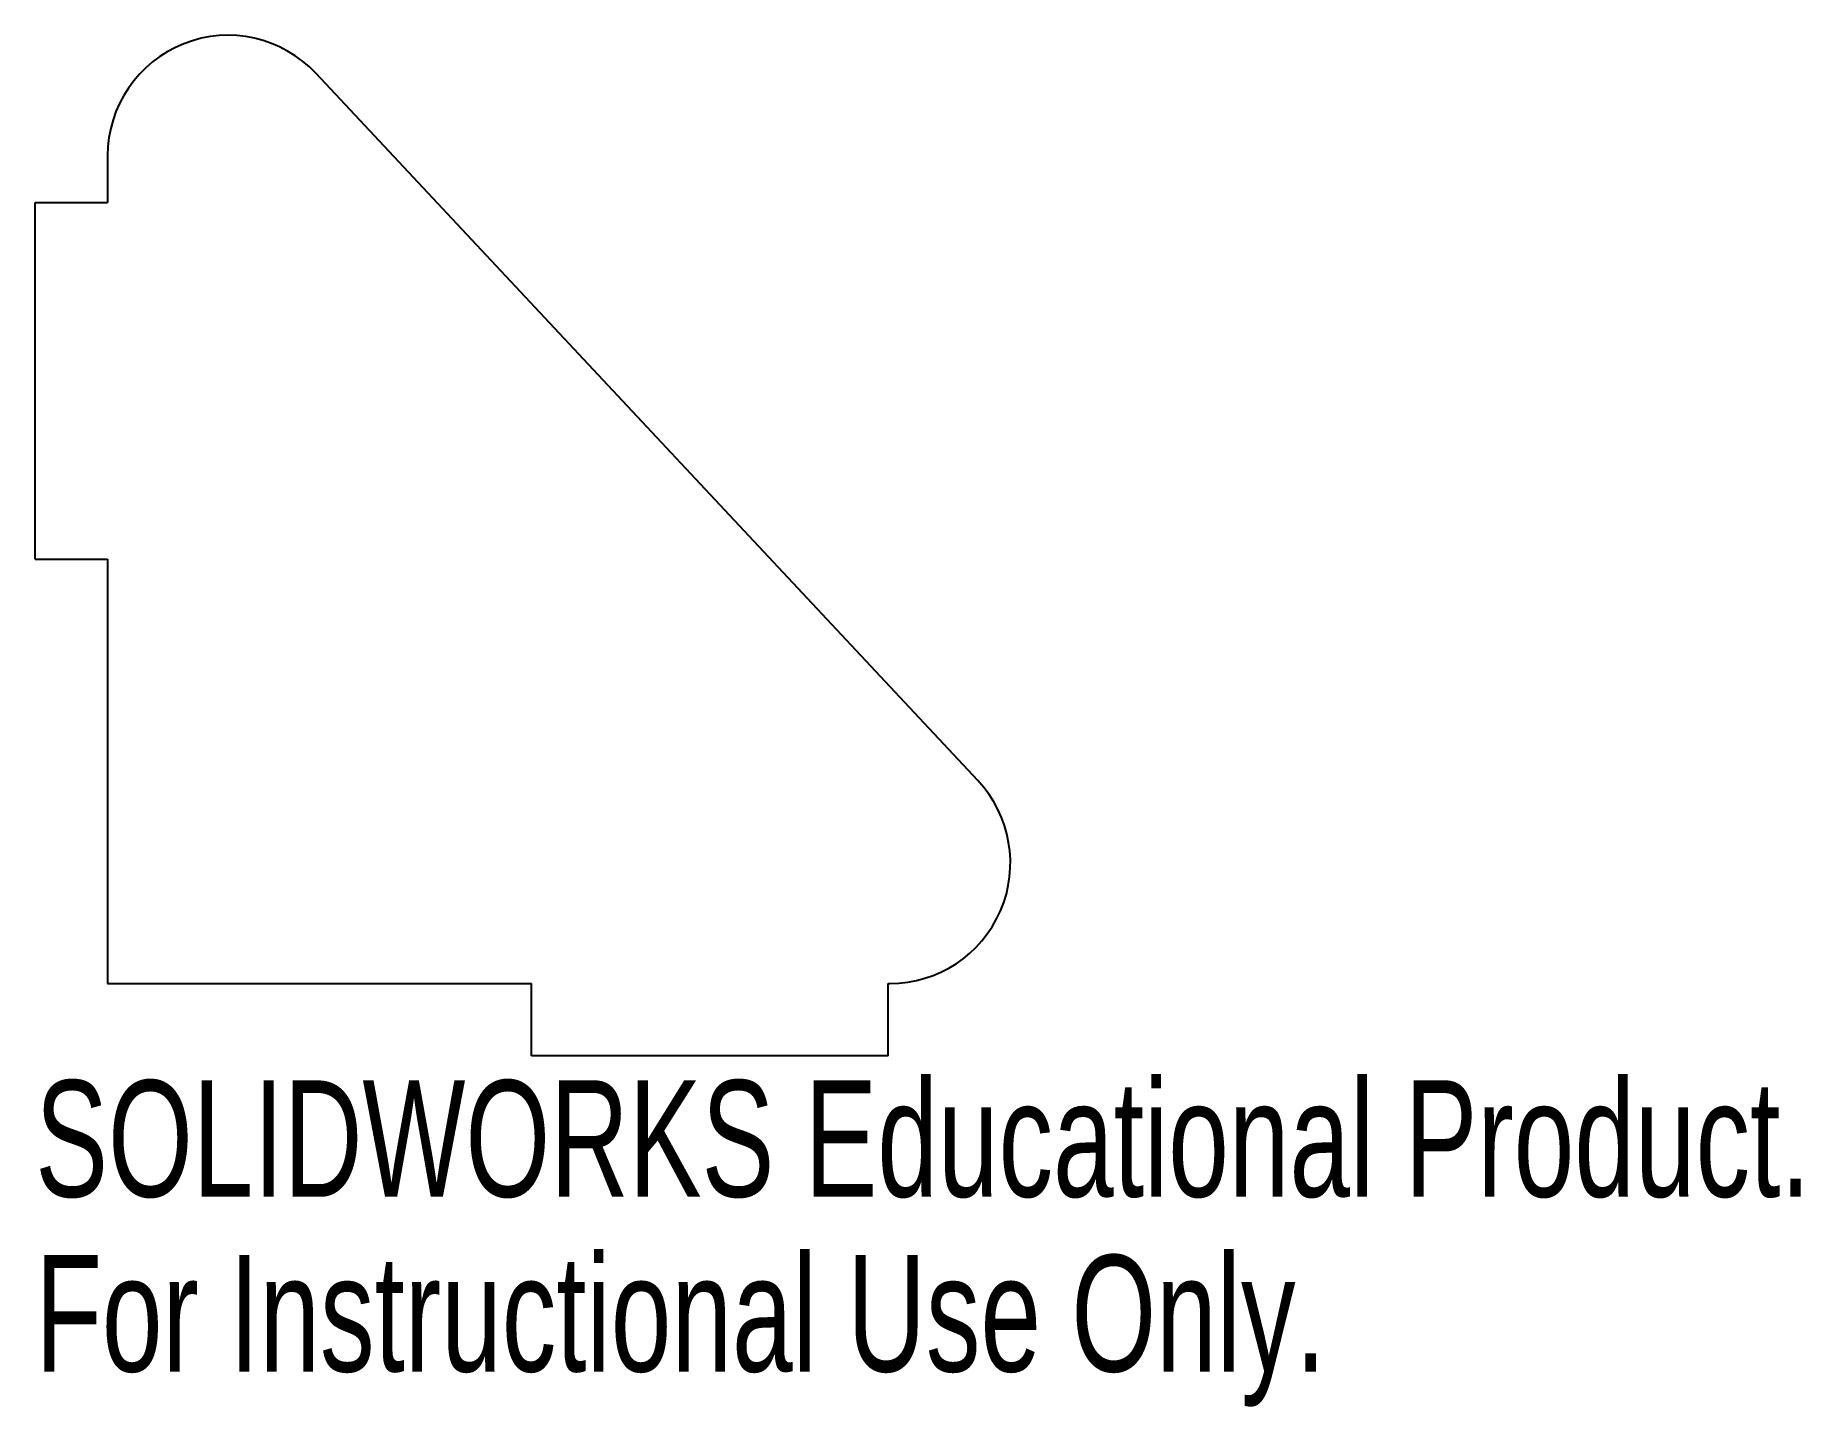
# Model space of a CAD drawing. Header units: millimetres. Extents: x -19.6 to 53.7, y -49 to 8.
import ezdxf

# ---------------------------------------------------------------- set-up
doc = ezdxf.new("R2010")
doc.units = ezdxf.units.MM
doc.styles.add('SLDTEXTSTYLE0', font='TXT', dxfattribs={"width": 0.7})

msp = doc.modelspace()

# ---------------------------------------------------------------- linework, layer by layer
at = {"color": 7, "linetype": 'Continuous', "lineweight": 25}
for p, q in [((19.534, -22.972), (-7.936, 6.371)), ((-16.586, 2.954), (-16.586, 1.011)), ((-19.586, 1.011), (-16.586, 1.011)), ((-19.586, -13.789), (-19.586, 1.011)), ((-19.586, -13.789), (-16.586, -13.789)), ((-16.586, -13.789), (-16.586, -31.389)), ((-16.586, -31.389), (1.014, -31.389)), ((1.014, -34.389), (1.014, -31.389)), ((15.814, -34.389), (15.814, -31.389)), ((15.814, -31.389), (15.884, -31.389)), ((15.814, -34.389), (1.014, -34.389))]:
    msp.add_line(p, q, dxfattribs=at)
for centre, start, end in [((-11.586, 2.954), 43.11181, 180), ((15.884, -26.389), 270, 43.11181)]:
    msp.add_arc(centre, 5, start, end, dxfattribs=at)

# ---------------------------------------------------------------- texts
at = {"color": 7, "linetype": 'Continuous', "char_height": 4.83362, "attachment_point": 1, "style": 'SLDTEXTSTYLE0'}
for s, insert in [('SOLIDWORKS Educational Product.', (-19.586, -35.408)), ('For Instructional Use Only.', (-19.586, -42.659))]:
    msp.add_mtext(s, dxfattribs=dict(at, insert=insert))

doc.saveas('drawing.dxf')
